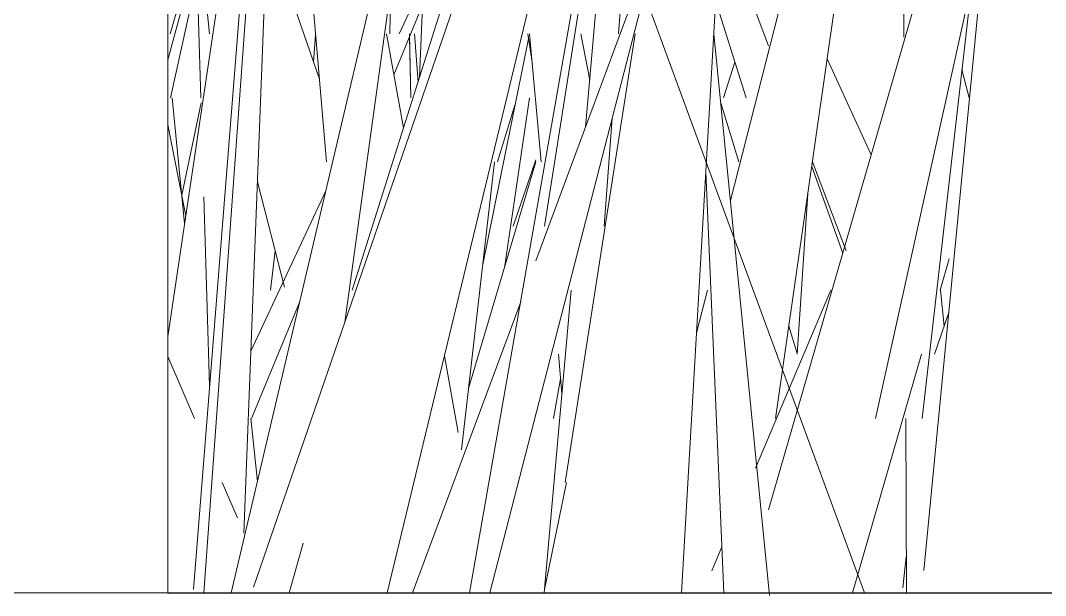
# Model space of a CAD drawing. Header units: millimetres. Extents: x -9575 to 27274, y -4387 to 11354.
# Drawn here: x -6659.81 to -6615.7, y 3047.89 to 3072.63 of the extents above; entities that cross this region are included whole.
import ezdxf

# ---------------------------------------------------------------- set-up
doc = ezdxf.new("R2010")
doc.units = ezdxf.units.MM
doc.layers.add('A-FLOR-HRAL', color=11, linetype='Continuous', lineweight=9)
doc.layers.add('G-IMPT', color=8, linetype='Continuous', lineweight=9)

# ---------------------------------------------------------------- blocks, each defined once
blk = doc.blocks.new('Railing - 2_ x 1_2_-V4-North')
at = {"layer": 'A-FLOR-HRAL'}
for q in [(-7466.268, 3933.825), (-7478.968, 3048)]:
    blk.add_line((-7466.268, 3048), q, dxfattribs=at)
blk = doc.blocks.new('Railing - Railing-380087-North')
blk.add_blockref('Railing - 2_ x 1_2_-V4-North', (812.8, 0))
blk = doc.blocks.new('Grass Array - 25_dwg-V49-North')
at = {"layer": 'G-IMPT'}
for p, q in [((-6651.919, 3048), (-6647.197, 3113.255)), ((-6631.365, 3048), (-6627.958, 3106.756)), ((-6615.574, 3104.409), (-6620.939, 3048.964)), ((-6648.111, 3101.758), (-6652.37, 3048.148)), ((-6634.075, 3072.065), (-6631.849, 3101.981)), ((-6644.024, 3048), (-6632.23, 3096.895)), ((-6633.79, 3094.682), (-6649.775, 3048.254)), ((-6648.746, 3091.377), (-6646.646, 3066.547)), ((-6648.667, 3090.433), (-6650.192, 3050.571)), ((-6640.484, 3048), (-6633.284, 3089.024)), ((-6623.493, 3048), (-6638.471, 3088.771)), ((-6627.615, 3051.572), (-6617.199, 3087.613)), ((-6629.258, 3064.89), (-6623.85, 3086.012)), ((-6623.015, 3085.472), (-6627.313, 3055.511)), ((-6653.468, 3059.04), (-6649.77, 3083.918)), ((-6642.059, 3083.722), (-6642.634, 3070.199)), ((-6635.494, 3068.037), (-6634.158, 3083.1)), ((-6650.743, 3048), (-6642.803, 3081.764)), ((-6634.439, 3081.692), (-6637.259, 3063.788)), ((-6653.468, 3070.941), (-6651.001, 3080.043)), ((-6639.782, 3079.192), (-6645.543, 3061.029)), ((-6639.615, 3048), (-6632.08, 3077.218)), ((-6633.999, 3072.057), (-6632.08, 3077.218)), ((-6618.2, 3077.274), (-6623.017, 3055.511)), ((-6621.816, 3077.101), (-6621.792, 3071.912)), ((-6621.793, 3072.065), (-6621.816, 3077.101)), ((-6649.195, 3076.639), (-6646.947, 3070.107)), ((-6629.594, 3076.76), (-6627.615, 3071.536)), ((-6643.641, 3075.685), (-6645.85, 3059.652)), ((-6652.561, 3074.823), (-6653.363, 3072.065)), ((-6651.675, 3072.065), (-6651.97, 3074.823)), ((-6652.269, 3074.244), (-6653.349, 3069.306)), ((-6652.143, 3072.605), (-6652.202, 3074.551)), ((-6643.507, 3072.065), (-6642.46, 3074.306)), ((-6643.878, 3073.96), (-6643.92, 3072.065)), ((-6618.876, 3074.219), (-6621.011, 3055.511)), ((-6629.889, 3073.454), (-6628.589, 3069.306)), ((-6642.503, 3073.296), (-6643.742, 3070.301)), ((-6652.143, 3072.605), (-6652.045, 3069.306)), ((-6643.329, 3068.009), (-6644.059, 3072.065)), ((-6643.018, 3069.306), (-6643.072, 3072.065)), ((-6642.702, 3069.985), (-6642.851, 3072.065)), ((-6637.975, 3072.065), (-6637.791, 3070.837)), ((-6637.405, 3066.547), (-6637.902, 3072.065)), ((-6633.999, 3072.057), (-6637.631, 3062.289)), ((-6633.361, 3072.065), (-6636.369, 3052.752)), ((-6635.698, 3072.065), (-6635.314, 3070.066)), ((-6627.574, 3047.892), (-6629.969, 3072.065)), ((-6647.198, 3070.837), (-6647.108, 3072.008)), ((-6643.018, 3069.306), (-6643.069, 3071.928)), ((-6639.919, 3062.139), (-6637.942, 3071.847)), ((-6629.071, 3070.842), (-6629.557, 3069.306)), ((-6623.201, 3066.846), (-6625.093, 3070.983)), ((-6618.993, 3069.306), (-6619.297, 3070.528)), ((-6652.747, 3063.891), (-6653.277, 3069.306)), ((-6652.866, 3065.11), (-6652.038, 3069.091)), ((-6639.277, 3066.547), (-6638.541, 3068.995)), ((-6637.899, 3069.306), (-6638.987, 3061.993)), ((-6628.899, 3066.547), (-6629.675, 3069.09)), ((-6652.697, 3064.226), (-6653.468, 3068.143)), ((-6634.691, 3063.788), (-6634.345, 3068.436)), ((-6640.835, 3054.159), (-6639.413, 3066.547)), ((-6640.532, 3056.802), (-6637.631, 3066.545)), ((-6638.605, 3063.788), (-6637.631, 3066.635)), ((-6624.423, 3062.616), (-6625.758, 3066.346)), ((-6625.725, 3066.547), (-6624.277, 3062.725)), ((-6630.314, 3066.127), (-6629.539, 3048)), ((-6648.45, 3061.158), (-6649.614, 3065.69)), ((-6651.917, 3065.052), (-6651.674, 3056.917)), ((-6649.892, 3058.406), (-6646.68, 3065.278)), ((-6625.927, 3065.171), (-6626.391, 3058.27)), ((-6648.851, 3062.72), (-6649.043, 3061.029)), ((-6619.845, 3062.376), (-6620.235, 3061.029)), ((-6637.271, 3048), (-6636.116, 3061.029)), ((-6630.716, 3059.198), (-6630.247, 3061.029)), ((-6628.185, 3053.375), (-6624.933, 3061.029)), ((-6620.219, 3061.029), (-6620.065, 3059.479)), ((-6647.812, 3060.465), (-6649.862, 3055.511)), ((-6638.285, 3060.532), (-6642.945, 3048)), ((-6620.475, 3058.27), (-6619.864, 3060.072)), ((-6626.389, 3058.308), (-6626.744, 3059.475)), ((-6653.468, 3058.176), (-6652.32, 3055.511)), ((-6640.969, 3054.903), (-6641.563, 3058.202)), ((-6636.509, 3056.59), (-6636.661, 3058.27)), ((-6621.032, 3058.27), (-6624, 3048)), ((-6636.565, 3057.212), (-6636.874, 3055.511)), ((-6649.614, 3052.804), (-6649.903, 3055.511)), ((-6621.684, 3048), (-6621.718, 3055.511)), ((-6621.684, 3048), (-6621.718, 3055.511)), ((-6651.132, 3052.752), (-6650.475, 3051.228)), ((-6636.316, 3052.752), (-6637.255, 3048.154)), ((-6648.248, 3048), (-6647.648, 3050.146)), ((-6630.064, 3048.954), (-6629.622, 3049.993)), ((-6621.691, 3049.558), (-6621.843, 3048.227))]:
    blk.add_line(p, q, dxfattribs=at)
blk = doc.blocks.new('Grass Array - Grass Array-V52-North')
blk.add_blockref('Grass Array - 25_dwg-V49-North', (0, 0))

msp = doc.modelspace()

# ---------------------------------------------------------------- linework, layer by layer
msp.add_line((-6653.468, 3048), (-5853.368, 3048))

# ---------------------------------------------------------------- block references
for name in ['Railing - Railing-380087-North', 'Grass Array - Grass Array-V52-North']:
    msp.add_blockref(name, (0, 0))

doc.saveas('drawing.dxf')
